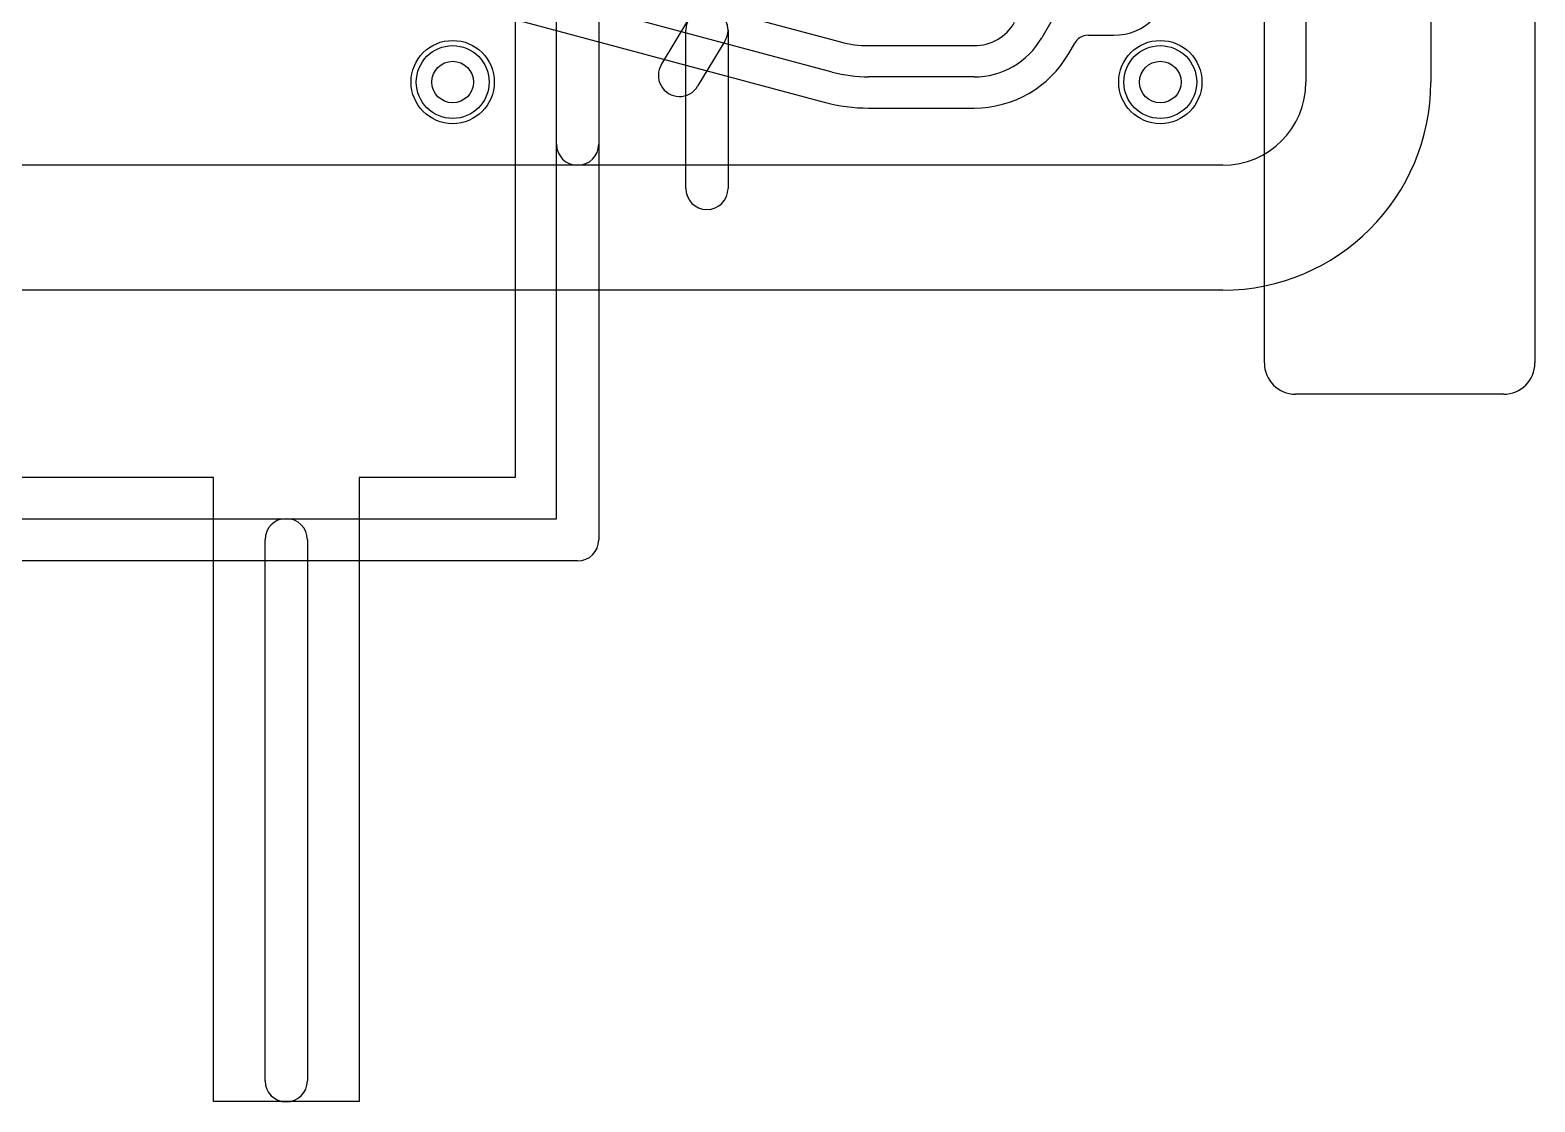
# Model space of a CAD drawing. Extents: x -3.9 to 29.3, y -3.9 to 20.
# Drawn here: x 18.67 to 25.9, y -3.9 to 1.25 of the extents above; entities that cross this region are included whole.
import ezdxf

# ---------------------------------------------------------------- set-up
doc = ezdxf.new("R2010")
doc.units = 0
for name, color, linetype in [('Hole', 1, 'CONTINUOUS'), ('L1', 3, 'CONTINUOUS'), ('L2', 3, 'CONTINUOUS'), ('L3', 3, 'CONTINUOUS'), ('L4', 3, 'CONTINUOUS'), ('Outline', 7, 'CONTINUOUS'), ('PartsArea-A', 111, 'CONTINUOUS'), ('PartsSilk-A', 221, 'CONTINUOUS'), ('Resist-A', 2, 'CONTINUOUS'), ('Resist-B', 2, 'CONTINUOUS'), ('Silk-A', 140, 'CONTINUOUS')]:
    doc.layers.add(name, color=color, linetype=linetype)

msp = doc.modelspace()

# ---------------------------------------------------------------- linework, layer by layer
at = {"layer": 'Hole'}
for centre in [(20.7, 1), (24.1, 1)]:
    msp.add_circle(centre, 0.1, dxfattribs=at)
at = {"layer": 'L1'}
for p, q in [((24.8, 12.7), (24.8, 1)), ((20.84928, 1.652), (22.56272, 1.19289)), ((22.5239, 1.048), (20.81046, 1.50711)), ((20.77337, 1.36171), (22.48507, 0.90307)), ((23.57344, 1.28751), (23.53015, 1.21251)), ((22.6986, 1.175), (23.20538, 1.175)), ((23.66008, 1.13748), (23.68893, 1.18745)), ((23.75389, 1.22496), (23.875, 1.22496)), ((23.20538, 1.025), (22.6986, 1.025)), ((22.6986, 0.87496), (23.20538, 0.87496)), ((24.4, 0.6), (11.80429, 0.6))]:
    msp.add_line(p, q, dxfattribs=at)
for centre in [(20.7, 1), (24.1, 1)]:
    msp.add_circle(centre, 0.2, dxfattribs=at)
for centre, radius, start, end in [((23.875, 1.5), 0.27504, -90, 0), ((23.20538, 1.4), 0.225, -90, -29.997249), ((22.6986, 1.7), 0.525, -105.00003, -90), ((23.20538, 1.4), 0.375, -90, -29.998119), ((23.75386, 1.14997), 0.07497, 123.67523, 150.004867), ((23.75389, 1.14999), 0.07497, 90, 123.702785), ((23.20538, 1.4), 0.52504, -90, -29.99989), ((22.6986, 1.7), 0.675, -104.999764, -90), ((24.4, 1), 0.4, -90, 0), ((22.6986, 1.7), 0.82504, -104.999547, -90)]:
    msp.add_arc(centre, radius, start, end, dxfattribs=at)
at = {"layer": 'L2'}
for p, q in [((24.8, 12.7), (24.8, 1)), ((24.4, 0.6), (11.80429, 0.6))]:
    msp.add_line(p, q, dxfattribs=at)
for centre in [(20.7, 1), (24.1, 1)]:
    msp.add_circle(centre, 0.2, dxfattribs=at)
msp.add_arc((24.4, 1), 0.4, -90, 0, dxfattribs=at)
at = {"layer": 'L3'}
for p, q in [((24.8, 12.7), (24.8, 1)), ((24.4, 0.6), (11.80429, 0.6))]:
    msp.add_line(p, q, dxfattribs=at)
for centre in [(20.7, 1), (24.1, 1)]:
    msp.add_circle(centre, 0.2, dxfattribs=at)
msp.add_arc((24.4, 1), 0.4, -90, 0, dxfattribs=at)
at = {"layer": 'L4'}
for p, q in [((24.8, 12.7), (24.8, 1)), ((24.4, 0.6), (11.80429, 0.6))]:
    msp.add_line(p, q, dxfattribs=at)
for centre in [(20.7, 1), (24.1, 1)]:
    msp.add_circle(centre, 0.2, dxfattribs=at)
msp.add_arc((24.4, 1), 0.4, -90, 0, dxfattribs=at)
at = {"layer": 'Outline'}
for p, q in [((25.4, 12.7), (25.4, 1)), ((24.4, 0), (11.375, 0))]:
    msp.add_line(p, q, dxfattribs=at)
msp.add_arc((24.4, 1), 1, -90, 0, dxfattribs=at)
at = {"layer": 'PartsArea-A'}
for p, q in [((21, 1.3), (21, -0.9)), ((19.55, -0.9), (18.25, -0.9)), ((19.55, -3.9), (19.55, -0.9)), ((21, -0.9), (20.25, -0.9)), ((20.25, -0.9), (20.25, -3.9)), ((20.25, -3.9), (19.55, -3.9))]:
    msp.add_line(p, q, dxfattribs=at)
at = {"layer": 'PartsSilk-A'}
for p, q in [((21.1984, -1.0984), (21.1984, 1.6)), ((21.4016, 1.6), (21.4016, -1.2)), ((12.6016, -1.0984), (21.1984, -1.0984)), ((19.7984, -3.8), (19.7984, -1.2)), ((20.0016, -1.2), (20.0016, -3.8)), ((21.3, -1.3016), (12.5, -1.3016))]:
    msp.add_line(p, q, dxfattribs=at)
for centre, start, end in [((19.9, -1.2), 0, 180), ((21.3, -1.2), -90, 0), ((19.9, -3.8), 180, 0)]:
    msp.add_arc(centre, 0.1016, start, end, dxfattribs=at)
at = {"layer": 'Resist-A'}
for centre in [(20.7, 1), (24.1, 1)]:
    msp.add_circle(centre, 0.175, dxfattribs=at)
at = {"layer": 'Resist-B'}
for centre in [(20.7, 1), (24.1, 1)]:
    msp.add_circle(centre, 0.175, dxfattribs=at)
at = {"layer": 'Silk-A'}
for p, q in [((25.9, 14.05), (25.9, -0.35)), ((24.6, -0.35), (24.6, 2.48349)), ((21.1984, 0.7016), (21.1984, 1.4734)), ((21.4016, 1.4734), (21.4016, 0.7016)), ((21.70298, 1.08487), (21.83439, 1.30222)), ((21.81973, 0.48892), (21.81973, 1.24965)), ((22.02293, 1.24965), (22.02293, 0.48892)), ((22.00827, 1.19708), (21.87686, 0.97973)), ((25.75, -0.5), (24.75, -0.5))]:
    msp.add_line(p, q, dxfattribs=at)
for centre, radius, start, end in [((21.92133, 1.24965), 0.1016, 0, 180), ((21.92133, 1.24965), 0.1016, -31.16009, 148.842805), ((21.78992, 1.0323), 0.1016, 148.83991, -31.157195), ((21.3, 0.7016), 0.1016, 180, 0), ((21.92133, 0.48892), 0.1016, 180, 0), ((24.75, -0.35), 0.15, 180, -90), ((25.75, -0.35), 0.15, -90, 0)]:
    msp.add_arc(centre, radius, start, end, dxfattribs=at)

doc.saveas('drawing.dxf')
